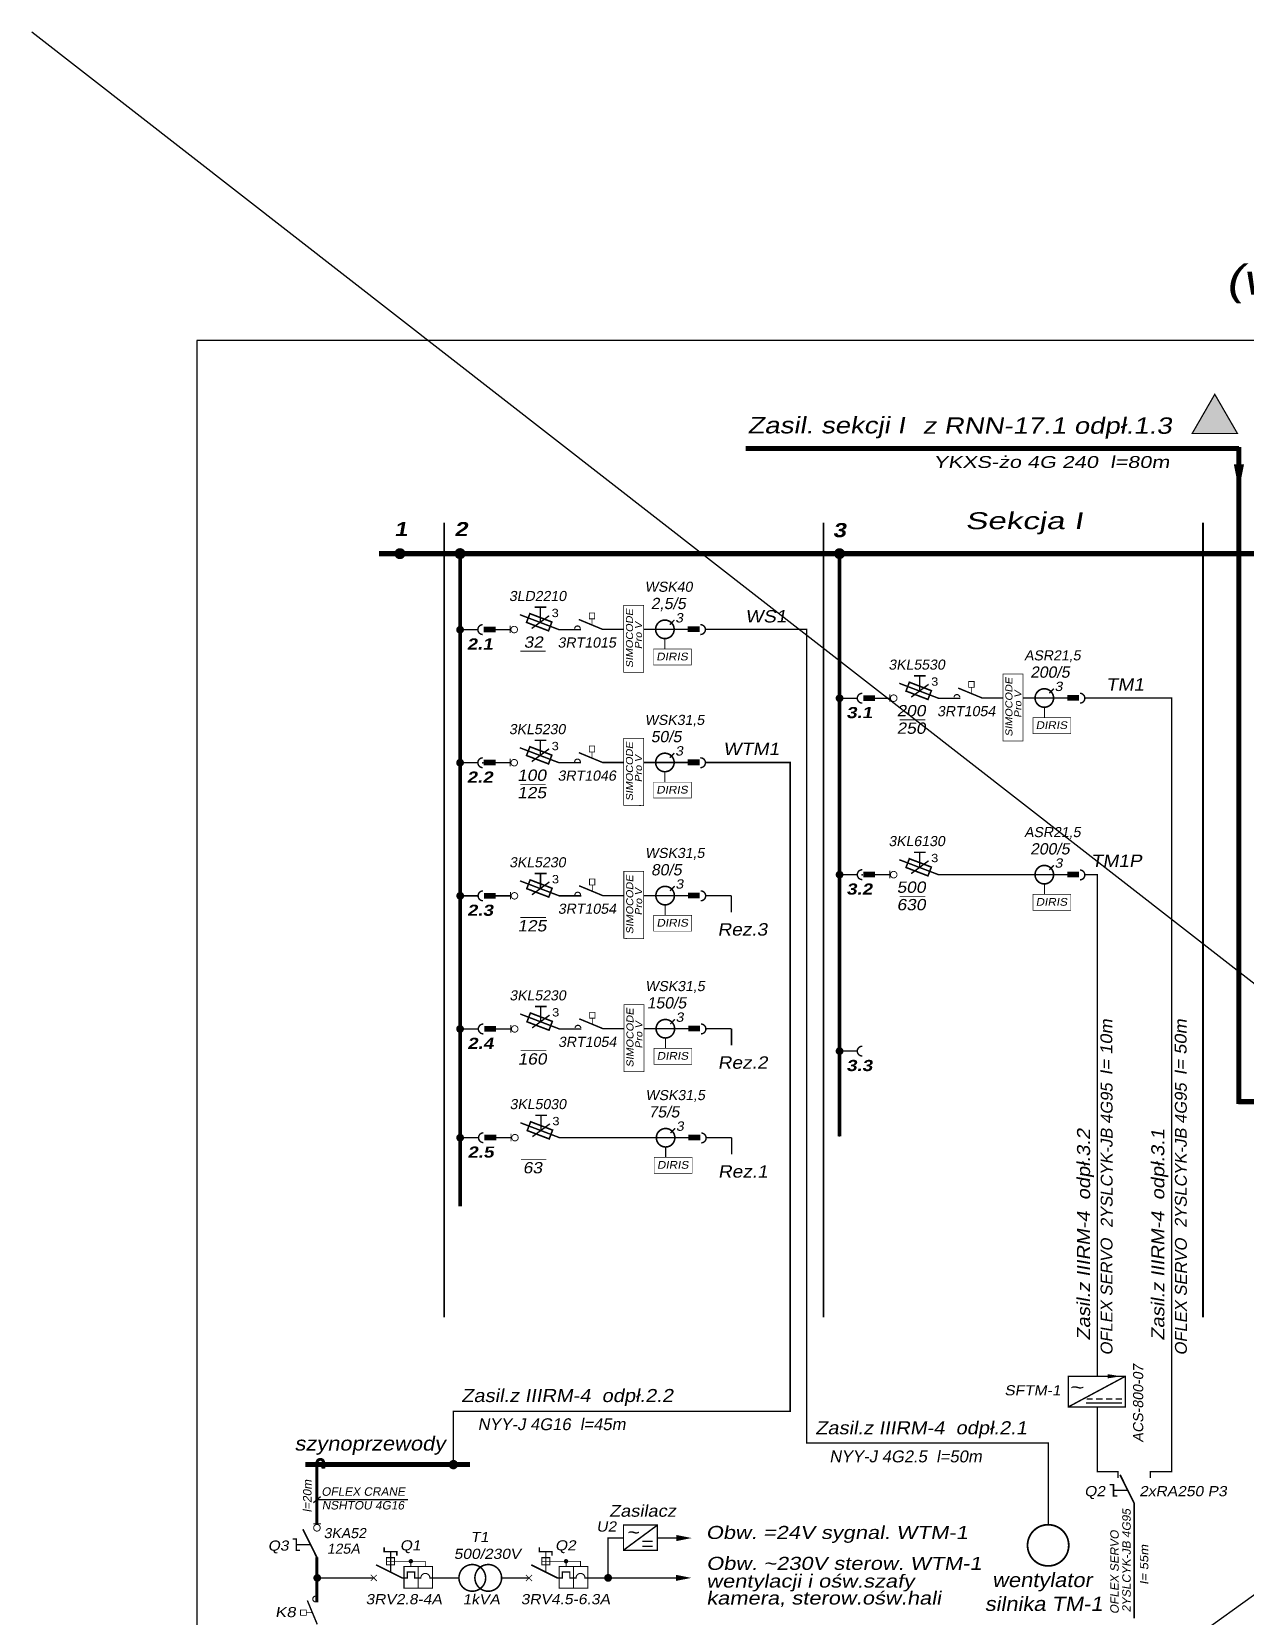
# Model space of a CAD drawing. Header units: millimetres. Extents: x -26 to 496, y 0 to 755.
# Drawn here: x -25.8 to 178.9, y 487.9 to 755.3 of the extents above; entities that cross this region are included whole.
import ezdxf
from ezdxf.enums import TextEntityAlignment as Align

# ---------------------------------------------------------------- set-up
doc = ezdxf.new("R2010")
doc.units = ezdxf.units.MM
doc.linetypes.add('DASHED2', pattern=[9.525, 6.35, -3.175])
doc.linetypes.add('HIDDEN2', pattern=[4.7625, 3.175, -1.5875])
for name, color, linetype in [('KRESKOWA2', 7, 'DASHED2'), ('Napięcie zwrotne', 2, 'Continuous'), ('NAPĘD', 2, 'HIDDEN2'), ('SYMBOL', 1, 'Continuous')]:
    doc.layers.add(name, color=color, linetype=linetype)
doc.styles.add('bezp', font='arial.ttf', dxfattribs={"width": 1.3, "oblique": 10, "height": 3.2})
doc.styles.add('styl1', font='arial.ttf', dxfattribs={"width": 0.8, "oblique": 10, "height": 2.8})
doc.styles.add('styl2', font='arialbd.ttf', dxfattribs={"width": 0.8, "oblique": 10, "height": 2.8})

msp = doc.modelspace()

# ---------------------------------------------------------------- linework, layer by layer
for p, q in [((-25.79, 755.27), (490.74, 352.97)), ((496.25, 718.53), (-25.79, 343.78)), ((110.37, 569), (110.37, 640.46)), ((23.18, 513.06), (23.18, 513.41)), ((23.55, 513.81), (23.55, 513.06)), ((23.55, 513.06), (23.18, 513.06)), ((22.88, 508.24), (21.68, 507.21)), ((22.29, 507.78), (37.59, 507.78))]:
    msp.add_line(p, q)
at = {"color": 7}
for p, q in [((450.3, 703.19), (2.07, 703.19)), ((2.07, 703.19), (2.07, 375.39))]:
    msp.add_line(p, q, dxfattribs=at)
at = {"const_width": 0.217}
msp.add_lwpolyline([(173.61, 694.13), (169.8, 687.52), (177.43, 687.52)], close=True, dxfattribs=at)
at = {"const_width": 0.85}
msp.add_lwpolyline([(94.57, 685), (177.68, 685.01)], dxfattribs=at)
at = {"color": 7}
for points, const_width in [([(177.68, 685.24), (177.68, 574.47)], 0.85), ([(46.41, 667.26), (46.41, 557.23)], 0.6), ([(110.37, 667.26), (110.37, 569)], 0.6), ([(58.48, 654.64), (61.42, 656.79)], 0.241), ([(49.41, 654.46), (46.37, 654.46)], 0.241), ([(50.4, 654.47), (52.39, 654.47)], 0.963), ([(54.87, 654.45), (51.6, 654.45)], 0.241), ([(66.79, 654.45), (63.02, 654.45)], 0.241), ([(73.97, 654.5), (70.41, 654.5)], 0.241), ([(86.61, 654.5), (77.33, 654.5)], 0.241), ([(86.77, 654.52), (84.78, 654.52)], 0.963), ([(104.83, 654.5), (87.77, 654.5)], 0.241), ([(104.83, 517.18), (104.83, 654.62)], 0.241), ([(60.85, 650.81), (56.55, 650.81)], 0.13), ([(122.44, 643.06), (125.37, 645.22)], 0.241), ([(113.36, 642.88), (110.37, 642.88)], 0.241), ([(114.35, 642.9), (116.34, 642.9)], 0.963), ([(118.82, 642.88), (115.55, 642.88)], 0.241), ([(130.75, 642.88), (126.98, 642.88)], 0.241), ([(137.93, 642.92), (134.36, 642.92)], 0.241), ([(150.56, 642.92), (141.28, 642.92)], 0.241), ([(150.72, 642.94), (148.74, 642.94)], 0.963), ([(166.46, 642.92), (151.63, 642.92)], 0.241), ([(166.33, 512.34), (166.33, 642.92)], 0.241), ([(124.8, 639.24), (120.51, 639.24)], 0.13), ([(58.48, 632.19), (61.42, 634.35)], 0.241), ([(49.41, 632.01), (46.41, 632.01)], 0.241), ([(50.4, 632.03), (52.39, 632.03)], 0.963), ([(54.87, 632.01), (51.6, 632.01)], 0.241), ([(66.79, 632.01), (63.02, 632.01)], 0.241), ([(73.97, 632.05), (70.41, 632.05)], 0.241), ([(86.61, 632.05), (77.33, 632.05)], 0.241), ([(86.77, 632.07), (84.78, 632.07)], 0.963), ([(102.05, 632.05), (87.67, 632.05)], 0.241), ([(102.05, 522.5), (102.05, 632.17)], 0.241), ([(60.85, 628.36), (56.55, 628.36)], 0.13), ([(122.44, 613.31), (125.37, 615.47)], 0.241), ([(113.36, 613.13), (110.37, 613.13)], 0.241), ([(114.35, 613.15), (116.34, 613.15)], 0.963), ([(118.82, 613.13), (115.55, 613.13)], 0.241), ([(134.59, 613.13), (126.98, 613.13)], 0.241), ([(141.45, 613.13), (134.36, 613.13)], 0.241), ([(150.56, 613.13), (141.28, 613.13)], 0.241), ([(150.72, 613.15), (148.74, 613.15)], 0.963), ([(153.94, 613.13), (151.63, 613.13)], 0.241), ([(153.82, 528.45), (153.82, 613.13)], 0.241), ([(49.45, 609.56), (46.45, 609.56)], 0.241), ([(50.44, 609.58), (52.43, 609.58)], 0.963), ([(54.91, 609.56), (51.64, 609.56)], 0.241), ([(58.52, 609.74), (61.46, 611.9)], 0.241), ([(66.83, 609.56), (63.06, 609.56)], 0.241), ([(74.01, 609.6), (70.45, 609.6)], 0.241), ([(86.65, 609.6), (77.37, 609.6)], 0.241), ([(86.81, 609.62), (84.82, 609.62)], 0.963), ([(92.11, 609.6), (87.71, 609.6)], 0.241), ([(92.11, 606.8), (92.11, 609.6)], 0.241), ([(124.8, 609.48), (120.51, 609.48)], 0.13), ([(60.89, 605.91), (56.59, 605.91)], 0.13), ([(58.56, 587.29), (61.5, 589.45)], 0.241), ([(49.49, 587.11), (46.49, 587.11)], 0.241), ([(50.48, 587.13), (52.47, 587.13)], 0.963), ([(54.95, 587.11), (51.68, 587.11)], 0.241), ([(66.87, 587.11), (63.1, 587.11)], 0.241), ([(74.05, 587.15), (70.49, 587.15)], 0.241), ([(86.69, 587.15), (77.41, 587.15)], 0.241), ([(86.85, 587.17), (84.86, 587.17)], 0.963), ([(92.15, 587.15), (87.75, 587.15)], 0.241), ([(92.15, 584.35), (92.15, 587.15)], 0.241), ([(60.93, 583.47), (56.63, 583.47)], 0.13), ([(113.36, 583.38), (110.37, 583.38)], 0.241), ([(192.97, 574.85), (177.58, 574.85)], 0.85), ([(58.6, 568.95), (61.54, 571.11)], 0.241), ([(49.53, 568.77), (46.53, 568.77)], 0.241), ([(50.52, 568.79), (52.5, 568.79)], 0.963), ([(54.99, 568.77), (51.72, 568.77)], 0.241), ([(66.91, 568.77), (63.14, 568.77)], 0.241), ([(79.4, 568.77), (66.82, 568.77)], 0.241), ([(86.73, 568.77), (77.45, 568.77)], 0.241), ([(86.89, 568.79), (84.9, 568.79)], 0.963), ([(92.19, 568.77), (87.79, 568.77)], 0.241), ([(92.19, 565.97), (92.19, 568.77)], 0.241), ([(60.97, 565.13), (56.67, 565.13)], 0.13), ([(148.91, 523.37), (158.54, 528.54)], 0.237), ([(151.88, 524.06), (157.96, 524.06)], 0.237), ([(151.99, 524.71), (153.02, 524.71)], 0.237), ([(153.61, 524.71), (154.69, 524.71)], 0.237), ([(155.29, 524.71), (156.32, 524.71)], 0.237), ([(156.93, 524.71), (157.96, 524.71)], 0.237), ([(45.17, 522.62), (102.16, 522.62)], 0.241), ([(45.29, 513.65), (45.29, 522.71)], 0.241), ([(153.82, 512.46), (153.82, 523.37)], 0.241), ([(104.72, 517.28), (145.69, 517.28)], 0.241), ([(145.57, 503.51), (145.57, 517.37)], 0.241), ([(48.09, 513.65), (20.32, 513.65)], 0.85), ([(22.29, 503.54), (22.29, 513.65)], 0.5), ([(153.7, 512.46), (157.3, 512.46)], 0.241), ([(157.3, 511.41), (157.3, 512.58)], 0.219), ([(160.02, 507.16), (157.64, 511.93)], 0.294), ([(162.74, 512.46), (166.45, 512.46)], 0.241), ([(162.74, 511.41), (162.74, 512.58)], 0.219), ([(160.02, 487.75), (160.02, 507.16)], 0.241), ([(22.29, 497.99), (19.91, 502.76)], 0.294), ([(73.96, 499.23), (79.63, 503.42)], 0.248), ([(71.36, 494.55), (71.36, 501.38)], 0.219), ([(73.96, 501.27), (71.36, 501.27)], 0.219), ([(84.94, 501.27), (79.65, 501.27)], 0.219), ([(22.29, 490.4), (22.29, 497.99)], 0.5), ([(34.6, 497.36), (34.03, 497.36)], 0.131), ([(40.62, 497.36), (34.6, 497.36)], 0.131), ([(34.71, 495.5), (34.71, 498.99)], 0.175), ([(38.12, 496.45), (38.12, 497.36)], 0.175), ([(40.56, 496.44), (40.56, 497.36)], 0.131), ([(60.75, 497.36), (60.18, 497.36)], 0.131), ([(66.78, 497.36), (60.75, 497.36)], 0.131), ([(60.87, 495.5), (60.87, 498.99)], 0.175), ([(64.27, 496.45), (64.27, 497.36)], 0.175), ([(66.71, 496.44), (66.71, 497.36)], 0.131), ([(31.87, 494.55), (22.29, 494.55)], 0.241), ([(32.38, 494.03), (31.36, 495.06)], 0.131), ([(32.38, 495.06), (31.36, 494.03)], 0.131), ([(36.65, 494.55), (32.26, 496.74)], 0.263), ([(37.62, 494.55), (36.59, 494.55)], 0.219), ([(37.41, 495.52), (38.87, 495.52)], 0.219), ([(37.52, 494.44), (37.52, 495.58)], 0.219), ([(39.89, 494.55), (38.65, 494.55)], 0.219), ([(38.76, 495.61), (38.76, 494.44)], 0.219), ([(39.36, 496.45), (39.36, 492.84)], 0.175), ([(46.21, 494.55), (41.21, 494.55)], 0.219), ([(58.03, 494.55), (53.41, 494.55)], 0.219), ([(58.54, 494.03), (57.51, 495.06)], 0.131), ([(58.54, 495.06), (57.51, 494.03)], 0.131), ([(62.8, 494.55), (58.41, 496.74)], 0.263), ([(63.77, 494.55), (62.75, 494.55)], 0.219), ([(63.67, 494.55), (62.8, 494.55)], 0.219), ([(63.56, 495.52), (65.02, 495.52)], 0.219), ([(63.67, 494.44), (63.67, 495.58)], 0.219), ([(66.05, 494.55), (64.81, 494.55)], 0.219), ([(64.91, 495.61), (64.91, 494.44)], 0.219), ([(65.52, 496.45), (65.52, 492.84)], 0.175), ([(84.84, 494.55), (67.37, 494.55)], 0.219)]:
    msp.add_lwpolyline(points, dxfattribs=dict(at, const_width=const_width))
for points, const_width in [([(35.75, 667.26, 1), (36.8, 667.26, 1)], 0.8), ([(45.88, 667.26, 1), (46.94, 667.26, 1)], 0.8), ([(109.84, 667.26, 1), (110.89, 667.26, 1)], 0.8), ([(46.03, 654.43, 1), (46.79, 654.43, 1)], 0.55), ([(109.99, 642.88, 1), (110.75, 642.88, 1)], 0.55), ([(46.03, 632.01, 1), (46.79, 632.01, 1)], 0.55), ([(109.99, 613.13, 1), (110.75, 613.13, 1)], 0.55), ([(46.05, 609.56, 1), (46.81, 609.56, 1)], 0.55), ([(46.03, 587.11, 1), (46.79, 587.11, 1)], 0.55), ([(109.99, 583.38, 1), (110.75, 583.38, 1)], 0.55), ([(46.04, 568.77, 1), (46.8, 568.77, 1)], 0.55), ([(44.87, 513.65, 1), (45.7, 513.65, 1)], 0.75), ([(142.05, 500.04, 1), (149, 500.04, 1)], 0.3), ([(21.96, 494.55, 1), (22.71, 494.55, 1)], 0.55), ([(70.98, 494.55, 1), (71.74, 494.55, 1)], 0.55)]:
    msp.add_lwpolyline(points, format="xyb", close=True, dxfattribs=dict(const_width=const_width))
for points, const_width in [([(50.23, 655.28, 0.414214), (49.41, 654.46, 0.414214), (50.23, 653.63, 1)], 0.241), ([(86.93, 653.63, 0.414214), (87.76, 654.46, 0.414214), (86.93, 655.28, 1)], 0.241), ([(114.19, 643.71, 0.414214), (113.36, 642.88, 0.414214), (114.19, 642.06, 1)], 0.241), ([(150.89, 642.06, 0.414214), (151.71, 642.88, 0.414214), (150.89, 643.71, 1)], 0.241), ([(50.23, 632.83, 0.414214), (49.41, 632.01, 0.414214), (50.23, 631.18, 1)], 0.241), ([(86.93, 631.18, 0.414214), (87.76, 632.01, 0.414214), (86.93, 632.83, 1)], 0.241), ([(114.19, 613.96, 0.414214), (113.36, 613.13, 0.414214), (114.19, 612.3, 1)], 0.241), ([(150.89, 612.26, 0.414214), (151.71, 613.09, 0.414214), (150.89, 613.91, 1)], 0.241), ([(50.27, 610.39, 0.414214), (49.45, 609.56, 0.414214), (50.27, 608.73, 1)], 0.241), ([(86.97, 608.73, 0.414214), (87.8, 609.56, 0.414214), (86.97, 610.39, 1)], 0.241), ([(50.31, 587.94, 0.414214), (49.49, 587.11, 0.414214), (50.31, 586.29, 1)], 0.241), ([(87.01, 586.29, 0.414214), (87.84, 587.11, 0.414214), (87.01, 587.94, 1)], 0.241), ([(114.19, 584.2, 0.414214), (113.36, 583.38, 0.414214), (114.19, 582.55, 1)], 0.241), ([(50.35, 569.6, 0.414214), (49.53, 568.77, 0.414214), (50.35, 567.95, 1)], 0.241), ([(87.05, 567.91, 0.414214), (87.88, 568.73, 0.414214), (87.05, 569.56, 1)], 0.241), ([(41.31, 494.55, 1.000805), (39.8, 494.55)], 0.185), ([(67.46, 494.55, 1.000805), (65.96, 494.55)], 0.185)]:
    msp.add_lwpolyline(points, format="xyb", dxfattribs=dict(at, const_width=const_width))
for points, const_width in [([(69.09, 657.27), (68.18, 657.27), (68.18, 656.27), (69.09, 656.27)], 0.129), ([(133.05, 645.7), (132.14, 645.7), (132.14, 644.7), (133.05, 644.7)], 0.129), ([(69.09, 634.82), (68.18, 634.82), (68.18, 633.83), (69.09, 633.83)], 0.129), ([(69.13, 612.38), (68.22, 612.38), (68.22, 611.38), (69.13, 611.38)], 0.129), ([(69.17, 589.93), (68.26, 589.93), (68.26, 588.93), (69.17, 588.93)], 0.129), ([(158.53, 528.54), (158.54, 523.37), (148.91, 523.37), (148.91, 528.54)], 0.237), ([(73.96, 503.46), (73.96, 499.19), (79.65, 499.19), (79.65, 503.46)], 0.207), ([(34.03, 496.73), (34.03, 497.96), (35.38, 497.96), (35.38, 496.73)], 0.175), ([(60.18, 496.73), (60.18, 497.96), (61.53, 497.96), (61.53, 496.73)], 0.175), ([(36.96, 496.45), (36.96, 492.84), (41.77, 492.84), (41.77, 496.45)], 0.175), ([(63.12, 496.45), (63.12, 492.84), (67.93, 492.84), (67.93, 496.45)], 0.175), ([(19.51, 488.22), (19.51, 489.14), (20.5, 489.14), (20.5, 488.22)], 0.129)]:
    msp.add_lwpolyline(points, close=True, dxfattribs=dict(at, const_width=const_width))
at = {"const_width": 0.5}
msp.add_lwpolyline([(23.42, 513.97, 0.002243), (23.42, 513.98, 1), (22.29, 513.98, 0.002243), (22.29, 513.97, 0.002243)], format="xyb", dxfattribs=at)
at = {"color": 7, "const_width": 0.438}
for points in [[(37.97, 497.36, 1), (38.26, 497.36, 1)], [(64.13, 497.36, 1), (64.42, 497.36, 1)]]:
    msp.add_lwpolyline(points, format="xyb", close=True, dxfattribs=at)
for p in [(50.23, 632.01), (114.19, 613.13)]:
    msp.add_point(p)
at = {"color": 7}
msp.add_solid([(155.57, 528.19), (157.78, 528.55), (155.57, 528.9)], dxfattribs=at)
for points in [[(23.18, 513.41), (23.55, 513.06), (23.55, 513.81)], [(23.18, 513.41), (23.55, 513.06), (23.18, 513.06)]]:
    msp.add_solid(points)
at = {"layer": 'KRESKOWA2', "color": 6, "const_width": 0.299}
for points in [[(43.71, 672.47), (43.71, 538.51)], [(107.66, 672.47), (107.66, 538.51)], [(171.62, 672.47), (171.62, 538.51)]]:
    msp.add_lwpolyline(points, dxfattribs=at)
at = {"layer": 'Napięcie zwrotne'}
msp.add_solid([(173.59, 694.13), (169.78, 687.52), (177.41, 687.52)], dxfattribs=at)
at = {"layer": 'NAPĘD', "color": 7}
for points in [[(177.68, 678, 0, 1.72, 0), (177.68, 682.32, 0, 0, 0)], [(85.47, 501.27, 0, 1.03, 0), (82.88, 501.27, 0, 0, 0)], [(85.38, 494.55, 0, 1.03, 0), (82.78, 494.55, 0, 0, 0)]]:
    msp.add_lwpolyline(points, format="xyseb", dxfattribs=at)
at = {"layer": 'NAPĘD', "color": 0, "linetype": 'Continuous', "const_width": 0.85}
msp.add_lwpolyline([(32.76, 667.26), (213.33, 667.26)], dxfattribs=at)
at = {"layer": 'NAPĘD', "color": 7, "linetype": 'Continuous', "ltscale": 0.35, "const_width": 0.241}
for points in [[(59.92, 658.21), (59.92, 655.69)], [(123.87, 646.64), (123.87, 644.11)], [(59.92, 635.77), (59.92, 633.24)], [(123.87, 616.89), (123.87, 614.36)], [(59.96, 613.32), (59.96, 610.79)], [(60, 590.87), (60, 588.34)], [(60.04, 572.53), (60.04, 570)]]:
    msp.add_lwpolyline(points, dxfattribs=at)
at = {"layer": 'NAPĘD', "color": 0, "linetype": 'ByBlock'}
for points, const_width in [([(54.99, 654.46, 1), (56.09, 654.46, 1)], 0.15), ([(79.37, 654.5, 1), (82.49, 654.5, 1)], 0.27), ([(143.32, 642.92, 1), (146.44, 642.92, 1)], 0.27), ([(118.94, 642.89, 1), (120.05, 642.89, 1)], 0.15), ([(79.37, 632.05, 1), (82.49, 632.05, 1)], 0.27), ([(54.99, 632.01, 1), (56.09, 632.01, 1)], 0.15), ([(118.94, 613.13, 1), (120.05, 613.13, 1)], 0.15), ([(143.32, 613.13, 1), (146.44, 613.13, 1)], 0.27), ([(55.03, 609.56, 1), (56.13, 609.56, 1)], 0.15), ([(79.41, 609.6, 1), (82.53, 609.6, 1)], 0.27), ([(79.45, 587.15, 1), (82.57, 587.15, 1)], 0.27), ([(55.07, 587.12, 1), (56.17, 587.12, 1)], 0.15), ([(79.49, 568.77, 1), (82.61, 568.77, 1)], 0.27), ([(55.11, 568.78, 1), (56.21, 568.78, 1)], 0.15), ([(22.29, 503.54, 1), (22.29, 502.43, 1)], 0.15), ([(48.47, 496.8, -1), (48.47, 492.3, -1)], 0.262), ([(51.16, 496.8, -1), (51.16, 492.3, -1)], 0.262)]:
    msp.add_lwpolyline(points, format="xyb", close=True, dxfattribs=dict(at, const_width=const_width))
at = {"layer": 'NAPĘD', "color": 7, "ltscale": 0.35, "const_width": 0.219}
for points in [[(156.55, 509.31), (158.85, 509.31)], [(18.82, 500.14), (21.12, 500.14)]]:
    msp.add_lwpolyline(points, dxfattribs=at)
at = {"layer": 'SYMBOL', "color": 7}
for points, const_width in [([(60.94, 658.23), (58.96, 658.23)], 0.261), ([(54.87, 653.86), (54.87, 655.11)], 0.16), ([(63.08, 654.45), (56.48, 656.97)], 0.241), ([(70.44, 654.49), (66.42, 656.16)], 0.241), ([(68.64, 656.31), (68.64, 655.34)], 0.109), ([(81.76, 655.29), (82.53, 656.07)], 0.218), ([(80.94, 652.94), (80.94, 651.16)], 0.18), ([(127.04, 642.88), (120.43, 645.4)], 0.241), ([(124.89, 646.66), (122.91, 646.66)], 0.261), ([(134.4, 642.92), (130.37, 644.59)], 0.241), ([(132.59, 644.73), (132.59, 643.77)], 0.109), ([(145.72, 643.72), (146.49, 644.5)], 0.218), ([(118.83, 642.28), (118.83, 643.54)], 0.16), ([(144.89, 641.36), (144.89, 639.59)], 0.18), ([(63.08, 632.01), (56.48, 634.53)], 0.241), ([(60.94, 635.78), (58.96, 635.78)], 0.261), ([(70.44, 632.04), (66.42, 633.71)], 0.241), ([(68.64, 633.86), (68.64, 632.9)], 0.109), ([(81.76, 632.85), (82.53, 633.62)], 0.218), ([(54.87, 631.41), (54.87, 632.67)], 0.16), ([(80.94, 630.49), (80.94, 628.71)], 0.18), ([(127.04, 613.13), (120.43, 615.65)], 0.241), ([(124.89, 616.9), (122.91, 616.9)], 0.261), ([(60.98, 613.33), (59, 613.33)], 0.261), ([(118.83, 612.53), (118.83, 613.79)], 0.16), ([(145.72, 613.93), (146.49, 614.7)], 0.218), ([(54.91, 608.96), (54.91, 610.22)], 0.16), ([(63.12, 609.56), (56.52, 612.08)], 0.241), ([(70.48, 609.59), (66.46, 611.26)], 0.241), ([(68.68, 611.41), (68.68, 610.45)], 0.109), ([(81.8, 610.4), (82.57, 611.18)], 0.218), ([(144.89, 611.57), (144.89, 609.79)], 0.18), ([(80.98, 608.04), (80.98, 606.27)], 0.18), ([(61.02, 590.89), (59.04, 590.89)], 0.261), ([(63.16, 587.11), (56.55, 589.63)], 0.241), ([(70.52, 587.15), (66.5, 588.82)], 0.241), ([(68.72, 588.96), (68.72, 588)], 0.109), ([(81.84, 587.95), (82.61, 588.73)], 0.218), ([(54.95, 586.51), (54.95, 587.77)], 0.16), ([(81.02, 585.59), (81.02, 583.82)], 0.18), ([(61.06, 572.55), (59.08, 572.55)], 0.261), ([(54.99, 568.17), (54.99, 569.43)], 0.16), ([(63.2, 568.77), (56.59, 571.29)], 0.241), ([(81.88, 569.57), (82.65, 570.35)], 0.218), ([(81.06, 567.21), (81.06, 565.44)], 0.18), ([(156.66, 510.28), (155.91, 510.28)], 0.237), ([(156.43, 508.36), (157.18, 508.36)], 0.237), ([(156.54, 510.39), (156.54, 508.24)], 0.237), ([(21.69, 503.66), (22.95, 503.66)], 0.16), ([(18.93, 501.1), (18.18, 501.1)], 0.237), ([(18.82, 501.22), (18.82, 499.07)], 0.237), ([(18.7, 499.19), (19.45, 499.19)], 0.237), ([(33.5, 498.99), (35.86, 498.99)], 0.237), ([(33.62, 498.88), (33.62, 499.71)], 0.237), ([(35.75, 499.1), (35.75, 498.27)], 0.237), ([(59.65, 498.99), (62.02, 498.99)], 0.237), ([(59.78, 498.88), (59.78, 499.71)], 0.237), ([(61.91, 499.1), (61.91, 498.27)], 0.237), ([(22.34, 486.71), (20.67, 490.73)], 0.241), ([(20.47, 488.68), (21.43, 488.68)], 0.109)]:
    msp.add_lwpolyline(points, dxfattribs=dict(at, const_width=const_width))
for points, const_width in [([(73.97, 647.26), (73.97, 658.57), (77.33, 658.57), (77.33, 647.24)], 0.114), ([(79.01, 651.18), (85.4, 651.18), (85.4, 648.5), (79.01, 648.5)], 0.0915), ([(137.93, 635.69), (137.93, 646.99), (141.28, 646.99), (141.28, 635.67)], 0.114), ([(142.97, 639.61), (149.35, 639.61), (149.35, 636.92), (142.97, 636.92)], 0.0915), ([(73.97, 624.81), (73.97, 636.12), (77.33, 636.12), (77.33, 624.79)], 0.114), ([(79.01, 628.73), (85.4, 628.73), (85.4, 626.05), (79.01, 626.05)], 0.0915), ([(74.01, 602.37), (74.01, 613.67), (77.37, 613.67), (77.37, 602.34)], 0.114), ([(142.97, 609.81), (149.35, 609.81), (149.35, 607.13), (142.97, 607.13)], 0.0915), ([(79.05, 606.28), (85.44, 606.28), (85.44, 603.6), (79.05, 603.6)], 0.0915), ([(74.05, 579.92), (74.05, 591.22), (77.41, 591.22), (77.41, 579.9)], 0.114), ([(79.09, 583.84), (85.48, 583.84), (85.48, 581.15), (79.09, 581.15)], 0.0915), ([(79.13, 565.45), (85.52, 565.45), (85.52, 562.77), (79.13, 562.77)], 0.0915)]:
    msp.add_lwpolyline(points, close=True, dxfattribs=dict(at, const_width=const_width))
at = {"layer": 'SYMBOL', "color": 7, "linetype": 'DASHED2', "const_width": 0.265}
for points in [[(58.18, 657.15), (57.61, 655.67), (61.32, 654.25), (61.88, 655.74)], [(122.13, 645.58), (121.57, 644.09), (125.27, 642.68), (125.84, 644.16)], [(58.18, 634.7), (57.61, 633.22), (61.32, 631.81), (61.88, 633.29)], [(122.13, 615.82), (121.57, 614.34), (125.27, 612.93), (125.84, 614.41)], [(58.22, 612.25), (57.65, 610.77), (61.36, 609.36), (61.92, 610.84)], [(58.26, 589.81), (57.69, 588.32), (61.4, 586.91), (61.96, 588.39)], [(58.3, 571.47), (57.73, 569.98), (61.44, 568.57), (62, 570.06)]]:
    msp.add_lwpolyline(points, close=True, dxfattribs=at)
at = {"layer": 'SYMBOL', "color": 7, "const_width": 0.191}
for points in [[(66.68, 654.59, 1), (65.72, 654.59)], [(130.63, 643.02, 1), (129.67, 643.02)], [(66.68, 632.14, 1), (65.72, 632.14)], [(66.72, 609.69, 1), (65.76, 609.69)], [(66.76, 587.25, 1), (65.8, 587.25)], [(22.16, 490.51, -1.212997), (22.16, 491.46)]]:
    msp.add_lwpolyline(points, format="xyb", dxfattribs=at)

# ---------------------------------------------------------------- texts
at = {"color": 1, "style": 'styl1', "oblique": 10, "width": 1.3}
msp.add_text('(według projektu)', height=5, dxfattribs=at).set_placement((175.4, 710.95))
at = {"color": 7, "oblique": 10}
for s, height, style, width, p in [('Zasil. sekcji I', 2.7651, 'bezp', 1.2, (94.86, 687.54)), (' z RNN-17.1 odpł.1.3', 2.7651, 'bezp', 1.2, (123.06, 687.47)), (' YKXS-żo 4G 240  l=80m', 2.005, 'styl1', 1.3, (125.19, 681.71)), ('SFTM-1', 1.71, 'styl1', 1.1, (138.15, 525.33)), ('~', 2.22, 'styl1', 1.3, (149.08, 525.6)), ('Zasil.z IIIRM-4  odpł.2.2 ', 2.2, 'styl1', 1.1, (46.61, 524.2)), ('Zasil.z IIIRM-4  odpł.2.1 ', 2.2, 'styl1', 1.1, (106.27, 518.76)), ('~', 2.32, 'styl1', 1.1, (74.44, 501.1))]:
    msp.add_text(s, height=height, dxfattribs=dict(at, style=style, width=width)).set_placement(p)
at = {"color": 7, "style": 'styl1', "oblique": 10, "width": 1.1}
for s, p in [('Zasil.z IIIRM-4  odpł.3.2 ', (152.59, 534.57)), ('Zasil.z IIIRM-4  odpł.3.1 ', (165.11, 534.57))]:
    msp.add_text(s, height=2.2, rotation=90, dxfattribs=at).set_placement(p)
at = {"color": 7, "style": 'styl1', "oblique": 10}
msp.add_text('ACS-800-07', height=1.71, rotation=90, dxfattribs=at).set_placement((161.55, 517.4))
at = {"color": 7, "style": 'styl1', "width": 1.1}
msp.add_text('=', height=2.32, dxfattribs=at).set_placement((76.98, 499.18))
at = {"layer": 'SYMBOL', "color": 7, "oblique": 10}
for s, height, style, width, p in [('Sekcja I', 2.85, 'styl1', 1.4, (131.55, 671.39)), ('1', 2.38, 'styl2', 1.2, (35.31, 670.21)), ('2', 2.38, 'styl2', 1.2, (45.45, 670.21)), ('3', 2.38, 'styl2', 1.2, (109.23, 670.04)), ('3', 1.57, 'styl1', 1.1, (82.66, 655.66)), ('2.1', 1.881, 'styl2', 1.2, (47.56, 651.09)), ('32', 1.9, 'styl1', 1.1, (57.13, 651.4)), ('DIRIS ', 1.297, 'styl1', 1.1, (79.48, 649.26)), ('3', 1.57, 'styl1', 1.1, (146.61, 644.09)), ('200', 1.9, 'styl1', 1.1, (120, 639.83)), ('3.1', 1.881, 'styl2', 1.2, (111.51, 639.52)), ('250', 1.9, 'styl1', 1.1, (120, 636.88)), ('DIRIS ', 1.297, 'styl1', 1.1, (143.43, 637.69)), ('3', 1.57, 'styl1', 1.1, (82.66, 633.22)), ('2.2', 1.881, 'styl2', 1.2, (47.56, 628.64)), ('100', 1.9, 'styl1', 1.1, (56.05, 628.95)), ('125', 1.9, 'styl1', 1.1, (56.05, 626.01)), ('DIRIS ', 1.297, 'styl1', 1.1, (79.48, 626.81)), ('3', 1.57, 'styl1', 1.1, (146.61, 614.3)), ('3', 1.57, 'styl1', 1.1, (82.7, 610.77)), ('3.2', 1.881, 'styl2', 1.2, (111.51, 609.76)), ('500', 1.9, 'styl1', 1.1, (120, 610.07)), ('2.3', 1.881, 'styl2', 1.2, (47.6, 606.19)), ('630', 1.9, 'styl1', 1.1, (120, 607.13)), ('DIRIS ', 1.297, 'styl1', 1.1, (143.43, 607.89)), ('125', 1.9, 'styl1', 1.1, (56.09, 603.56)), ('DIRIS ', 1.297, 'styl1', 1.1, (79.52, 604.37)), ('3', 1.57, 'styl1', 1.1, (82.74, 588.32)), ('2.4', 1.881, 'styl2', 1.2, (47.64, 583.75)), ('160', 1.9, 'styl1', 1.1, (56.13, 581.11)), ('DIRIS ', 1.297, 'styl1', 1.1, (79.56, 581.92)), ('3.3', 1.881, 'styl2', 1.2, (111.51, 580.01)), ('3', 1.57, 'styl1', 1.1, (82.78, 569.94)), ('2.5', 1.881, 'styl2', 1.2, (47.68, 565.41)), ('63', 1.9, 'styl1', 1.1, (56.99, 562.77)), ('DIRIS ', 1.297, 'styl1', 1.1, (79.6, 563.54)), ('szynoprzewody', 2.4, 'styl1', 1.1, (18.49, 516.02)), ('Q2', 1.71, 'styl1', 1.1, (151.62, 508.32)), ('2xRA250 P3', 1.71, 'styl1', 1.1, (160.88, 508.32)), ('Zasilacz', 2, 'styl1', 1.1, (71.53, 504.86)), ('U2', 1.71, 'styl1', 1.1, (69.39, 502.36)), ('Obw. =24V sygnal. WTM-1', 2.2, 'styl1', 1.2, (87.85, 501.11)), ('Q3', 1.71, 'styl1', 1.1, (14.01, 499.14)), ('Q1', 1.71, 'styl1', 1.1, (36.27, 499.18)), ('T1', 1.71, 'styl1', 1.1, (48.17, 500.58)), ('Q2', 1.71, 'styl1', 1.1, (62.42, 499.18)), ('500/230V', 1.71, 'styl1', 1.1, (45.36, 497.75)), ('Obw. ~230V sterow. WTM-1', 2.2, 'styl1', 1.2, (87.91, 495.9)), ('wentylacji i ośw.szafy', 2.2, 'styl1', 1.2, (87.91, 492.92)), ('kamera, sterow.ośw.hali', 2.2, 'styl1', 1.2, (87.91, 490.06)), ('K8', 1.7, 'styl1', 1.2, (15.23, 487.93)), ('3RV2.8-4A', 1.71, 'styl1', 1.1, (30.5, 490.11)), ('1kVA', 1.71, 'styl1', 1.1, (46.84, 490.08)), ('3RV4.5-6.3A', 1.71, 'styl1', 1.1, (56.65, 490.11))]:
    msp.add_text(s, height=height, dxfattribs=dict(at, style=style, width=width)).set_placement(p)
at = {"layer": 'SYMBOL', "color": 7, "style": 'styl1', "oblique": 10}
for s, height, p in [('3LD2210', 1.7, (54.65, 659.27)), ('WSK40', 1.7, (77.53, 660.83)), ('2,5/5', 1.9, (78.55, 657.91)), ('3RT1015', 1.71, (62.85, 651.42)), ('ASR21,5', 1.7, (141.49, 649.26)), ('3KL5530', 1.7, (118.61, 647.7)), ('200/5', 1.9, (142.5, 646.34)), ('WSK31,5', 1.7, (77.53, 638.38)), ('3RT1054', 1.71, (126.81, 639.85)), ('3KL5230', 1.7, (54.65, 636.82)), ('50/5', 1.9, (78.55, 635.46)), ('3RT1046', 1.71, (62.85, 628.98)), ('ASR21,5', 1.7, (141.49, 619.46)), ('WSK31,5', 1.7, (77.57, 615.94)), ('3KL6130', 1.7, (118.61, 617.94)), ('200/5', 1.9, (142.5, 616.54)), ('3KL5230', 1.7, (54.69, 614.37)), ('80/5', 1.9, (78.59, 613.01)), ('3RT1054', 1.71, (62.89, 606.53)), ('3KL5230', 1.7, (54.73, 591.93)), ('WSK31,5', 1.7, (77.61, 593.49)), ('150/5', 1.9, (77.89, 590.57)), ('3RT1054', 1.71, (62.93, 584.08)), ('3KL5030', 1.7, (54.77, 573.59)), ('WSK31,5', 1.7, (77.65, 575.11)), ('75/5', 1.9, (78.2, 572.19)), ('3KA52', 1.7, (23.43, 501.25)), ('125A', 1.7, (23.97, 498.62))]:
    msp.add_text(s, height=height, dxfattribs=at).set_placement(p)
at = {"layer": 'SYMBOL', "color": 7, "style": 'styl1', "width": 1.1}
for p in [(61.85, 656.56), (125.81, 644.99), (61.85, 634.12), (125.81, 615.24), (61.89, 611.67), (61.93, 589.22), (61.97, 570.88)]:
    msp.add_text('3', height=1.4, dxfattribs=at).set_placement(p)
at = {"layer": 'SYMBOL', "color": 7, "style": 'styl1', "oblique": 10, "width": 1.1}
for s, p in [('SIMOCODE', (75.56, 647.98)), ('Pro V', (77.06, 651.15)), ('SIMOCODE', (139.51, 636.41)), ('Pro V', (141.02, 639.58)), ('SIMOCODE', (75.56, 625.54)), ('Pro V', (77.06, 628.71)), ('SIMOCODE', (75.6, 603.09)), ('Pro V', (77.1, 606.26)), ('SIMOCODE', (75.64, 580.64)), ('Pro V', (77.14, 583.81))]:
    msp.add_text(s, height=1.191, rotation=90, dxfattribs=at).set_placement(p)
for s, height, p in [('WS1', 2.09, (97.95, 656.7)), ('TM1', 2.09, (158.48, 645.21)), ('WTM1', 2.09, (95.48, 634.33)), ('TM1P', 2.09, (157.02, 615.48)), ('Rez.3', 2.09, (94, 603.9)), ('Rez.2', 2.09, (94.04, 581.45)), ('Rez.1', 2.09, (94.08, 563.07)), ('wentylator', 2.4, (144.49, 493.9)), ('silnika TM-1', 2.4, (144.77, 490.23))]:
    msp.add_text(s, height=height, dxfattribs=at).set_placement(p, align=Align.MIDDLE)
for s, height, p in [('I= 10m', 2, (155.33, 584.01)), ('I= 50m', 2, (167.86, 584.01)), ('I= 55m', 1.43, (161.71, 496.75))]:
    msp.add_text(s, height=height, rotation=90, dxfattribs=at).set_placement(p, align=Align.MIDDLE)
at = {"layer": 'SYMBOL', "color": 7, "style": 'styl1', "oblique": 10}
for s, height, p in [('2YSLCYK-JB 4G95', 2, (155.39, 565.76)), ('2YSLCYK-JB 4G95', 2, (167.89, 565.76)), ('OFLEX SERVO', 2, (155.37, 541.93)), ('OFLEX SERVO', 2, (167.9, 541.93)), ('l=20m', 1.43, (20.63, 508.34)), ('2YSLCYK-JB 4G95', 1.4303, (158.73, 497.46)), ('OFLEX SERVO', 1.4303, (156.71, 495.5))]:
    msp.add_text(s, height=height, rotation=90, dxfattribs=at).set_placement(p, align=Align.MIDDLE)
for s, height, p in [('NYY-J 4G16  l=45m', 2, (61.83, 520.5)), ('NYY-J 4G2.5  l=50m', 2, (121.49, 515.07)), ('OFLEX CRANE', 1.4303, (30.08, 509.11)), ('NSHTOU 4G16', 1.4303, (30.04, 506.8))]:
    msp.add_text(s, height=height, dxfattribs=at).set_placement(p, align=Align.MIDDLE)

doc.saveas('drawing.dxf')
